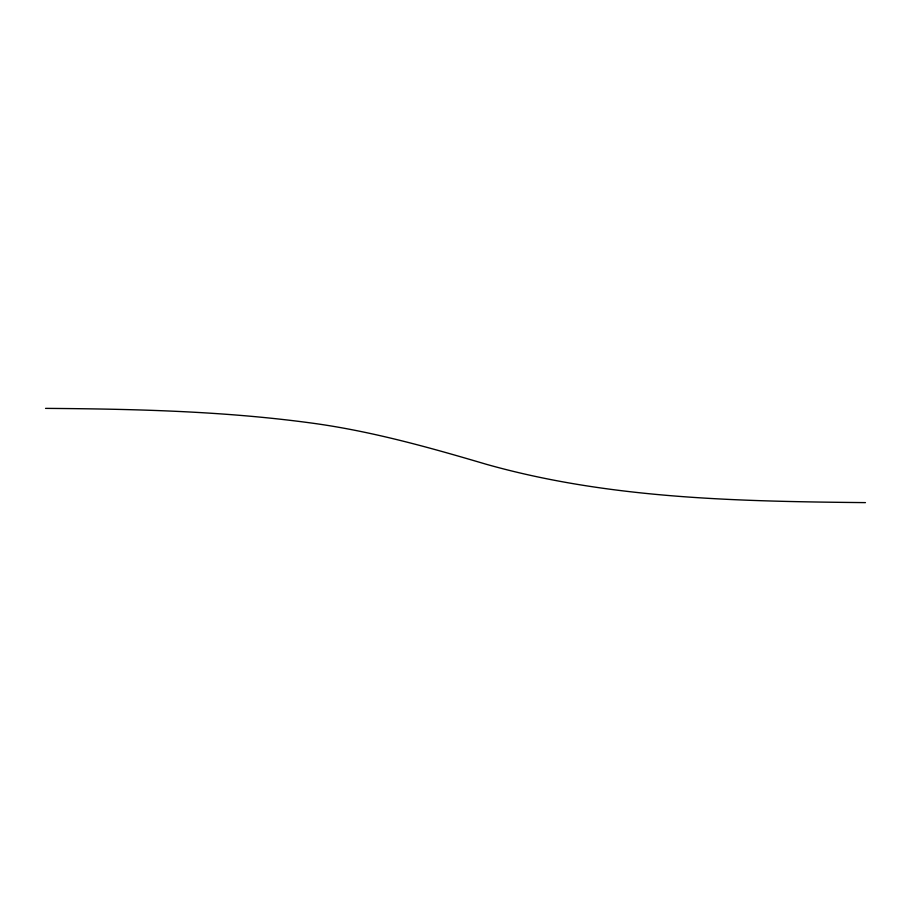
<?xml version="1.0" encoding="UTF-8"?>
<svg xmlns="http://www.w3.org/2000/svg" width="911" height="911" viewBox="0 0 911 911"><rect width="100%" height="100%" fill="white"/><g stroke="black" fill="none" stroke-linecap="round" stroke-linejoin="round"><path stroke-width="1.37" d="M45.55 408.379C134.999 409.005 224.698 411.112 313.441 423.308C372.178 431.404 429.354 447.46 486.098 464.223C609.243 499 738.411 501.346 865.45 502.621"/></g></svg>
